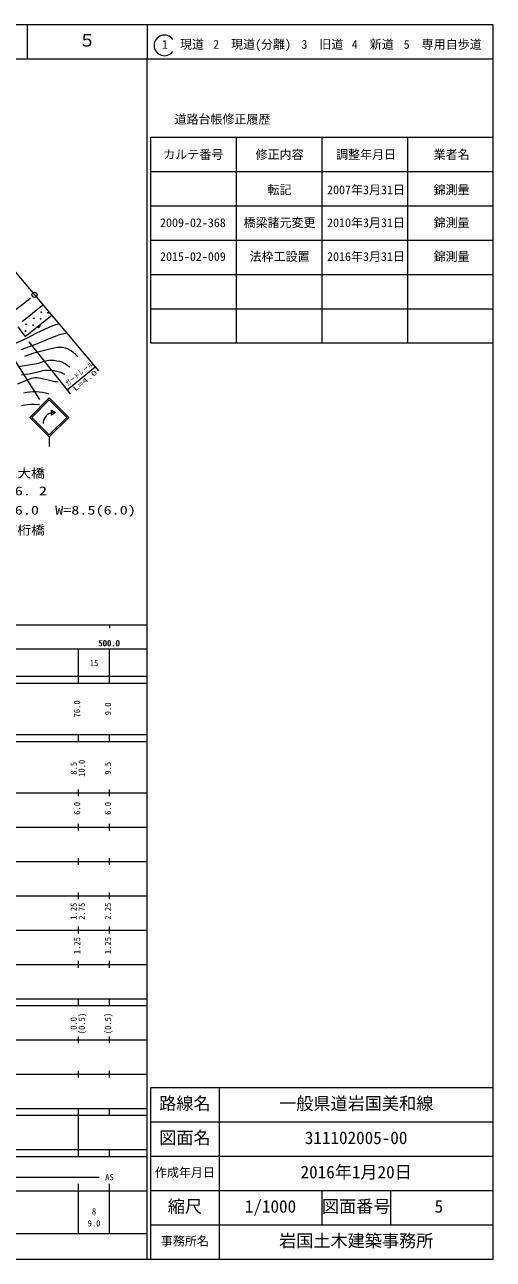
# Model space of a CAD drawing. Units: millimetres, scale not verified. Extents: x 62346 to 702346, y 5380 to 365380.
# Drawn here: x 565604 to 702346, y 5380 to 365380 of the extents above; entities that cross this region are included whole.
import ezdxf
from ezdxf.enums import TextEntityAlignment as Align

# ---------------------------------------------------------------- set-up
doc = ezdxf.new("R2010")
doc.units = ezdxf.units.MM
doc.header["$LTSCALE"] = 1000
doc.linetypes.add('USER2', pattern=[7.000001, 5.508197, -0.688525, 0.114754, -0.688525])
for name, color, linetype, lineweight in [('S-SUV', 7, 'Continuous', 13), ('S-SUV-HICN', 1, 'Continuous', 13), ('S-SUV-LWCN', 7, 'Continuous', 13)]:
    doc.layers.add(name, color=color, linetype=linetype, lineweight=lineweight)
doc.styles.add('ＭＳ ゴシック', font='')
doc.styles.get('ＭＳ ゴシック').set_extended_font_data('MS Gothic')

# ---------------------------------------------------------------- blocks, each defined once
blk = doc.blocks.new('BUHIN33')
at = {"color": 7, "linetype": 'Continuous', "lineweight": 13}
for radius in [746, 22.5]:
    blk.add_circle((0, 0), radius, dxfattribs=at)

msp = doc.modelspace()

# ---------------------------------------------------------------- linework, layer by layer
at = {"layer": 'S-SUV'}
for p, q in [((702346, 365380), (62346, 365380)), ((566342, 365380), (566342, 355380)), ((601346, 365380), (601346, 355380)), ((702346, 5380), (702346, 365380)), ((62346, 355380), (702346, 355380)), ((601346, 5380), (601346, 355380)), ((602346, 332576), (602346, 272576)), ((602346, 332576), (702346, 332576)), ((627346, 332576), (627346, 272576)), ((652346, 332576), (652346, 272576)), ((677346, 332576), (677346, 272576)), ((602346, 322576), (702346, 322576)), ((543711, 315904), (587182, 264495)), ((602346, 312576), (702346, 312576)), ((602346, 302576), (702346, 302576)), ((602346, 292576), (702346, 292576)), ((564854, 278838), (570924, 283721)), ((602346, 282576), (702346, 282576)), ((563614, 277241), (565741, 274426)), ((563614, 277241), (565741, 274426)), ((565741, 274426), (573497, 280647)), ((565741, 274426), (573497, 280647)), ((570029, 277785), (569288, 277191)), ((569346, 277158), (570048, 277721)), ((570058, 277649), (569417, 277134)), ((569491, 277113), (570058, 277569)), ((570051, 277482), (569579, 277104)), ((569709, 277129), (570000, 277362)), ((559144, 273148), (569881, 256042)), ((566787, 272905), (578920, 257785)), ((602346, 272576), (702346, 272576)), ((577980, 258956), (586212, 265642)), ((567131, 250878), (572788, 256535)), ((567697, 250878), (572788, 255970)), ((572788, 256535), (578445, 250878)), ((577879, 250878), (572788, 255970)), ((572788, 245221), (567131, 250878)), ((572788, 245787), (567697, 250878)), ((578445, 250878), (572788, 245221)), ((572788, 245787), (577879, 250878)), ((572788, 245221), (572788, 242362)), ((62346, 190379), (601346, 190379)), ((590346, 190380), (590346, 189379)), ((90346, 183379), (601346, 183379)), ((581346, 173380), (581346, 183380)), ((590346, 173380), (590346, 183380)), ((62346, 175379), (601346, 175379)), ((62346, 173379), (601346, 173379)), ((62346, 158379), (601346, 158379)), ((62346, 156379), (601346, 156379)), ((581346, 156380), (581346, 158380)), ((590346, 156380), (590346, 158380)), ((62346, 141379), (601346, 141379)), ((581346, 140380), (581346, 142380)), ((590346, 140380), (590346, 142380)), ((68346, 131379), (601346, 131379)), ((581346, 130380), (581346, 132380)), ((590346, 130380), (590346, 132380)), ((74346, 121379), (601346, 121379)), ((581346, 120380), (581346, 122380)), ((590346, 120380), (590346, 122380)), ((581346, 110380), (581346, 112380)), ((590346, 110380), (590346, 112380)), ((68346, 111379), (601346, 111379)), ((74346, 101379), (601346, 101379)), ((581346, 100380), (581346, 102380)), ((590346, 100380), (590346, 102380)), ((79096, 91379), (601346, 91379)), ((581346, 90380), (581346, 92380)), ((590346, 90380), (590346, 92380)), ((62346, 79379), (601346, 79379)), ((79096, 81379), (601346, 81379)), ((581346, 79380), (581346, 81380)), ((590346, 79380), (590346, 81380)), ((71346, 69379), (601346, 69379)), ((581346, 68380), (581346, 70380)), ((590346, 68380), (590346, 70380)), ((62346, 59379), (601346, 59379)), ((581346, 58380), (581346, 60380)), ((590346, 58380), (590346, 60380)), ((702346, 55380), (602346, 55380)), ((602346, 55380), (602346, 5380)), ((622346, 55380), (622346, 5380)), ((62346, 49379), (601346, 49379)), ((77596, 47379), (601346, 47379)), ((581346, 47380), (581346, 49380)), ((581346, 37380), (581346, 47380)), ((590346, 47380), (590346, 49380)), ((702346, 45380), (602346, 45380)), ((77596, 37379), (601346, 37379)), ((581346, 35380), (581346, 37380)), ((590346, 35380), (590346, 37380)), ((62346, 35379), (601346, 35379)), ((702346, 35380), (602346, 35380)), ((452846, 29380), (587346, 29380)), ((62346, 25379), (601346, 25379)), ((581346, 12880), (581346, 27380)), ((590346, 12880), (590346, 27380)), ((702346, 25380), (602346, 25380)), ((652346, 25380), (652346, 22880)), ((672346, 25380), (672346, 22880)), ((652346, 22880), (652346, 17880)), ((672346, 22880), (672346, 17880)), ((702346, 15380), (602346, 15380)), ((652346, 17880), (652346, 15380)), ((672346, 17880), (672346, 15380)), ((90346, 12880), (601346, 12880)), ((62346, 5380), (702346, 5380))]:
    msp.add_line(p, q, dxfattribs=at)
for points in [[(570009, 277850), (570050, 277735), (570066, 277623), (570059, 277476), (570011, 277360), (569942, 277258), (569821, 277161), (569706, 277116), (569583, 277094), (569438, 277119), (569330, 277158), (569229, 277224)], [(573407, 252966), (574616, 252268), (573406, 251564)]]:
    msp.add_lwpolyline(points, close=True, dxfattribs=at)
for centre, radius in [((570459, 281556), 99.5), ((572448, 281341), 99.5), ((566052, 278010), 99.5), ((568041, 277795), 99.5), ((568256, 279783), 99.5), ((570244, 279568), 99.5), ((565837, 276021), 99.5), ((573812, 252268), 24.5)]:
    msp.add_circle(centre, radius, dxfattribs=at)
for centre, radius, start, end in [((606376, 359337), 3000, 35.68533, 324.31467), ((568471, 281771), 99.5, 229.52003, 28.12039), ((570675, 283544), 99.5, 229.51613, 28.1243), ((566267, 279998), 99.5, 229.52394, 28.11648), ((574126, 249126), 3158, 95.71799, 180)]:
    msp.add_arc(centre, radius, start, end, dxfattribs=at)
at = {"layer": 'S-SUV', "linetype": 'USER2'}
msp.add_arc((446815, 435898), 192584, 298.74597, 308.9561, dxfattribs=at)
at = {"layer": 'S-SUV-HICN'}
for points in [[(552333, 266166), (553924, 266998), (555489, 267885), (556730, 268651), (557941, 269469), (559356, 270469), (560798, 271415), (561656, 271898), (562552, 272334), (564480, 273168), (566391, 274060), (569001, 275426), (571641, 276740), (572769, 277225), (573928, 277657), (574762, 277931), (575604, 278187)], [(563578, 260689), (567594, 262322), (568112, 262451), (568634, 262519), (569172, 262516), (569724, 262452), (572081, 261886), (574423, 261385), (574884, 261299), (575354, 261215)]]:
    msp.add_lwpolyline(points, dxfattribs=at)
at = {"layer": 'S-SUV-LWCN'}
for points in [[(577909, 275461), (576676, 275166), (575452, 274812), (574194, 274361), (572945, 273849), (571128, 273078), (569293, 272364), (566872, 271479), (564467, 270535)], [(581111, 268498), (580434, 269189), (579713, 269838), (579169, 270253), (578588, 270621), (578085, 270873), (577562, 271068), (577052, 271189), (576531, 271252), (575870, 271260), (575203, 271208), (574065, 271026), (572941, 270787), (570592, 270201), (568254, 269555), (565554, 268607)], [(563768, 265742), (566739, 266208), (569698, 266733), (570903, 267148), (572118, 267502), (572686, 267573), (573264, 267583), (574149, 267515), (575033, 267387), (575733, 267242), (576408, 267041), (576942, 266819), (577449, 266542), (578027, 266147), (578577, 265699), (578668, 265618), (578765, 265530)], [(564679, 263309), (565667, 263463), (566907, 263618), (568135, 263832), (569510, 264202), (570903, 264513), (571707, 264601), (572518, 264629), (573373, 264597), (574225, 264504), (574969, 264371), (575706, 264178), (576304, 263963), (576877, 263693), (577024, 263612), (577178, 263522)], [(565304, 258050), (566212, 258223), (567140, 258339), (568050, 258395), (568969, 258391), (569863, 258323), (570760, 258194), (571701, 258005), (572635, 257774)], [(564701, 254324), (565693, 254566), (566467, 254674), (567261, 254723), (568515, 254712), (569789, 254639), (569860, 254634), (569941, 254629)]]:
    msp.add_lwpolyline(points, dxfattribs=at)

# ---------------------------------------------------------------- block references
at = {"layer": 'S-SUV'}
msp.add_blockref('BUHIN33', (568480, 286612), dxfattribs=at)

# ---------------------------------------------------------------- texts
at = {"layer": 'S-SUV', "style": 'ＭＳ ゴシック'}
for s, height, p in [('５', 3666, (581342, 357880)), ('1\u3000現道', 2566, (605669, 357587)), ('2\u3000現道(分離)', 2566, (620589, 357587)), ('3\u3000旧道', 2566, (646342, 357587)), ('4\u3000新道', 2566, (661045, 357587)), ('5\u3000専用自歩道', 2566, (676199, 357587)), ('道路台帳修正履歴', 2566, (609314, 335743)), ('カルテ番号', 2566, (606054, 325464)), ('修正内容', 2566, (632972, 325464)), ('調整年月日', 2566, (656462, 325464)), ('業者名', 2566, (684919, 325464)), ('転記', 2566, (636472, 315171)), ('2007年3月31日', 2566, (653837, 315171)), ('錦測量', 2566, (684919, 315171)), ('2009-02-368', 2566, (605091, 305583)), ('橋梁諸元変更', 2566, (629472, 305583)), ('2010年3月31日', 2566, (653837, 305583)), ('錦測量', 2566, (684919, 305583)), ('2015-02-009', 2566, (605091, 295713)), ('法枠工設置', 2566, (631222, 295713)), ('2016年3月31日', 2566, (653837, 295713)), ('錦測量', 2566, (684919, 295713)), ('500.0', 1833, (587065, 183574)), ('500.0', 1833, (587221, 183575)), ('15', 1833, (584596, 177785)), ('路線名', 3666, (604846, 47880)), ('路線名', 3666, (604846, 47880)), ('一般県道岩国美和線', 3666, (639846, 47880)), ('図面名', 3666, (604846, 37880)), ('図面名', 3666, (604846, 37880)), ('311102005-00', 3666, (647346, 37880)), ('2016年1月20日', 3666, (646096, 27880)), ('AS', 1833, (589096, 27880)), ('作成年月日', 2566, (603596, 28630)), ('作成年月日', 2566, (603596, 28630)), ('縮尺', 3666, (607346, 17880)), ('縮尺', 3666, (607346, 17880)), ('1/1000', 3666, (629846, 17880)), ('図面番号', 3666, (652346, 17880)), ('図面番号', 3666, (652346, 17880)), ('5', 3666, (685221, 17880)), ('8', 1833, (585221, 17903)), ('9.0', 1833, (583971, 14413)), ('事務所名', 2566, (605346, 8630)), ('事務所名', 2566, (605346, 8630)), ('岩国土木建築事務所', 3666, (639846, 7880))]:
    msp.add_text(s, height=height, dxfattribs=at).set_placement(p, align=Align.BOTTOM_LEFT)
for s, rotation, width, p in [('ガードレール', 39, 0.8, (578396, 259587)), ('L=4.0', 39.2, 1.7, (580662, 258033))]:
    msp.add_text(s, height=1466, rotation=rotation, dxfattribs=dict(at, width=width)).set_placement(p, align=Align.BOTTOM_LEFT)
for s, width, p in [('松尾大橋', 1.15, (555406, 232508)), ('H. 6. 2', 1.35, (555639, 227374)), ('L=76.0  W=8.5(6.0)', 1.35, (555639, 221772)), ('鋼箱桁橋', 1.15, (555406, 215937))]:
    msp.add_text(s, height=2566, dxfattribs=dict(at, width=width)).set_placement(p, align=Align.BOTTOM_LEFT)
for s, p in [('76.0', (582346, 163380)), ('9.0', (591346, 164005)), ('8.5', (581346, 146679)), ('10.0', (583716, 146054)), ('9.5', (591346, 146679)), ('6.0', (582346, 135005)), ('6.0', (591346, 135005)), ('1.25', (581346, 104380)), ('2.75', (583716, 104380)), ('2.25', (591346, 104380)), ('1.25', (582346, 94380)), ('1.25', (591346, 94380)), ('0.0', (581346, 72269)), ('(0.5)', (583716, 71019)), ('(0.5)', (591346, 71019))]:
    msp.add_text(s, height=1833, rotation=90, dxfattribs=at).set_placement(p, align=Align.BOTTOM_LEFT)

doc.saveas('drawing.dxf')
